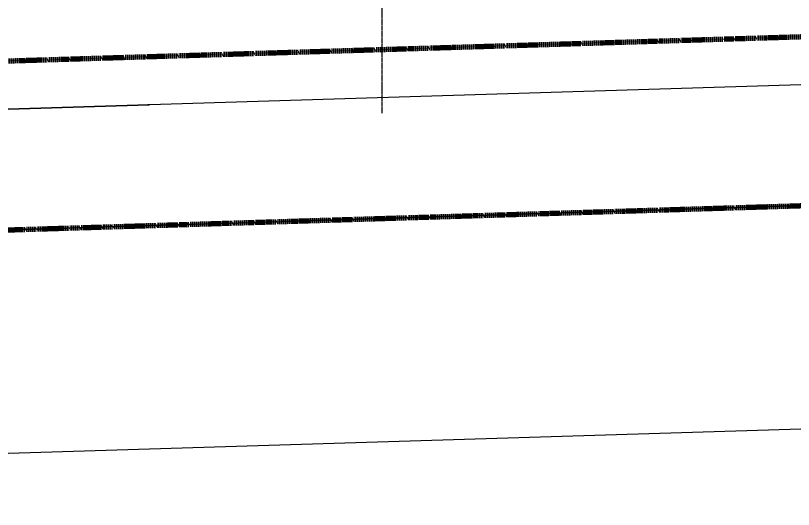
# Model space of a CAD drawing. Header units: inches. Extents: x -4501 to -113, y 9396 to 12816.
# Drawn here: x -3650.7 to -3263.5, y 9639.1 to 9884.7 of the extents above; entities that cross this region are included whole.
import ezdxf

# ---------------------------------------------------------------- set-up
doc = ezdxf.new("R2010")
doc.units = ezdxf.units.IN
doc.header["$MEASUREMENT"] = 0
doc.linetypes.add('Double Dash 3_8_', pattern=[1, 0.375, -0.125, 0.125, -0.125, 0.125, -0.125])
doc.linetypes.add('Grid Line 1_2_', pattern=[0.875, 0.5, -0.125, 0.125, -0.125])
for name, color, linetype, lineweight in [('0-1', 7, 'Continuous', 5), ('A-ANNO-DIMS', 211, 'Continuous', 9), ('A-ANNO-DIMS-192', 211, 'Continuous', 9), ('C-PROP-LINE', 91, 'Double Dash 3_8_', 70), ('C-TOPO', 7, 'Continuous', 9), ('S-GRID-1', 1, 'Grid Line 1_2_', 9)]:
    doc.layers.add(name, color=color, linetype=linetype, lineweight=lineweight)
doc.styles.add('Century Gothic', font='ufonts.com_century-gothic.ttf', dxfattribs={"height": 18})
doc.dimstyles.new('OD__1_8__Tol__', dxfattribs={"dimscale": 12, "dimtxt": 18.795029, "dimasz": 2, "dimexe": 1.5, "dimexo": 1, "dimgap": 0.25, "dimtad": 1, "dimdec": 3, "dimrnd": 0.125, "dimzin": 3, "dimdsep": 46, "dimlunit": 4, "dimtxsty": 'Century Gothic', "dimblk1": 'OBLIQUE', "dimblk2": 'OBLIQUE', "dimsah": 1, "dimcen": 0.09, "dimdle": 1.5, "dimazin": 0, "dimtfac": 1, "dimtdec": 4, "dimtix": 1, "dimtmove": 0, "dimatfit": 3, "dimfxl": 1, "dimtvp": 1, "dimtfill": 1, "dimfrac": 2, "dimtolj": 1, "dimtzin": 0, "dimarcsym": 2})

# ---------------------------------------------------------------- blocks, each defined once
blk = doc.blocks.new('1750 Ox - Topography_rvt-1-FLOOR PLAN - 1ST FLOOR')
at = {"layer": 'C-TOPO'}
for p, q in [((-2691.3, 9867.57), (-3584.01, 9840.3)), ((-2691.3, 9867.57), (-3584.01, 9840.3)), ((-3589.82, 9840.13), (-3902.72, 9830.57)), ((-3902.72, 9830.57), (-3589.82, 9840.13)), ((-3585.02, 9840.27), (-3589.82, 9840.13)), ((-3589.82, 9840.13), (-3585.02, 9840.27)), ((-3585.02, 9840.27), (-3584.08, 9840.3)), ((-3584.08, 9840.3), (-3585.02, 9840.27)), ((-3584.01, 9840.3), (-3584.08, 9840.3)), ((-3584.01, 9840.3), (-3584.08, 9840.3)), ((-2768.69, 9805.18), (-3518.6, 9782.27)), ((-3518.6, 9782.27), (-2768.69, 9805.18)), ((-3600.28, 9779.78), (-3561.63, 9780.96)), ((-3561.63, 9780.96), (-3600.28, 9779.78)), ((-3561.63, 9780.96), (-3518.6, 9782.27)), ((-3561.63, 9780.96), (-3518.6, 9782.27)), ((-3624.63, 9779.04), (-3692.77, 9776.96)), ((-3692.77, 9776.96), (-3624.63, 9779.04)), ((-3600.28, 9779.78), (-3624.63, 9779.04)), ((-3600.28, 9779.78), (-3624.63, 9779.04))]:
    blk.add_line(p, q, dxfattribs=at)
blk = doc.blocks.new('Family - ___-1749192-FLOOR PLAN - 1ST FLOOR')
at = {"layer": 'C-PROP-LINE'}
for p, q in [((-3926.73, 9853.85), (-675.64, 9953.13)), ((-3986.58, 9767.98), (-590.83, 9871.68))]:
    blk.add_line(p, q, dxfattribs=at)
blk = doc.blocks.new('DIMBLOCK23-FLOOR PLAN - 1ST FLOOR')
at = {"layer": 'A-ANNO-DIMS-192'}
for p, q in [((-590.47, 9859.69), (-586.9, 9742.8)), ((-587.45, 9760.79), (-590.47, 9859.69)), ((-4001.19, 9656.54), (-569.45, 9761.34)), ((-3986.22, 9755.99), (-3982.65, 9639.1)), ((-3983.19, 9657.09), (-3986.22, 9755.99))]:
    blk.add_line(p, q, dxfattribs=at)
at = {"layer": 'A-ANNO-DIMS-192', "lineweight": 50}
for p, q in [((-587.45, 9760.79), (-575.82, 9773.15)), ((-587.45, 9760.79), (-599.07, 9748.43)), ((-3983.19, 9657.09), (-3971.57, 9669.45)), ((-3983.19, 9657.09), (-3994.82, 9644.73))]:
    blk.add_line(p, q, dxfattribs=at)
at = {"layer": 'A-ANNO-DIMS-192', "color": 0, "insert": (-2354.55, 9732.91), "char_height": 18, "width": 164.3223, "attachment_point": 1, "rotation": 1.7492, "line_spacing_factor": 0.984502, "style": 'Century Gothic', "bg_fill": 3, "box_fill_scale": 1.25, "bg_fill_color": 256, "bg_fill_true_color": 13158600, "bg_fill_transparency": 0}
blk.add_mtext('283\' - 1 3/8"', dxfattribs=at)
blk = doc.blocks.new('_Oblique')
at = {"color": 0, "linetype": 'ByBlock', "lineweight": -2}
blk.add_line((-0.5, -0.5), (0.5, 0.5), dxfattribs=at)

msp = doc.modelspace()

# ---------------------------------------------------------------- linework, layer by layer
at = {"layer": 'S-GRID-1'}
msp.add_line((-3468.2237, 9836.1797), (-3468.2237, 12413.7371), dxfattribs=at)

# ---------------------------------------------------------------- block references
at = {"layer": '0-1'}
msp.add_blockref('1750 Ox - Topography_rvt-1-FLOOR PLAN - 1ST FLOOR', (0, 0), dxfattribs=at)
at = {"layer": 'C-PROP-LINE'}
msp.add_blockref('Family - ___-1749192-FLOOR PLAN - 1ST FLOOR', (0, 0), dxfattribs=at)

# ---------------------------------------------------------------- next in the draw order: dimensions: what is measured, and where the dimension line sits
at = {"layer": 'A-ANNO-DIMS'}
dim = msp.add_linear_dim(base=(-587.44642, 9760.79423), p1=(-3986.5813, 9767.98284), p2=(-590.83289, 9871.68498), angle=1.749202, dimstyle='OD__1_8__Tol__', override={"dimpost": '<>', "dimfxl": 3397.331518}, dxfattribs=at)
dim.commit()
dim.dimension.update_dxf_attribs({"geometry": 'DIMBLOCK23-FLOOR PLAN - 1ST FLOOR', "text_midpoint": (-2285.73118, 9722.38693)})

doc.saveas('drawing.dxf')
